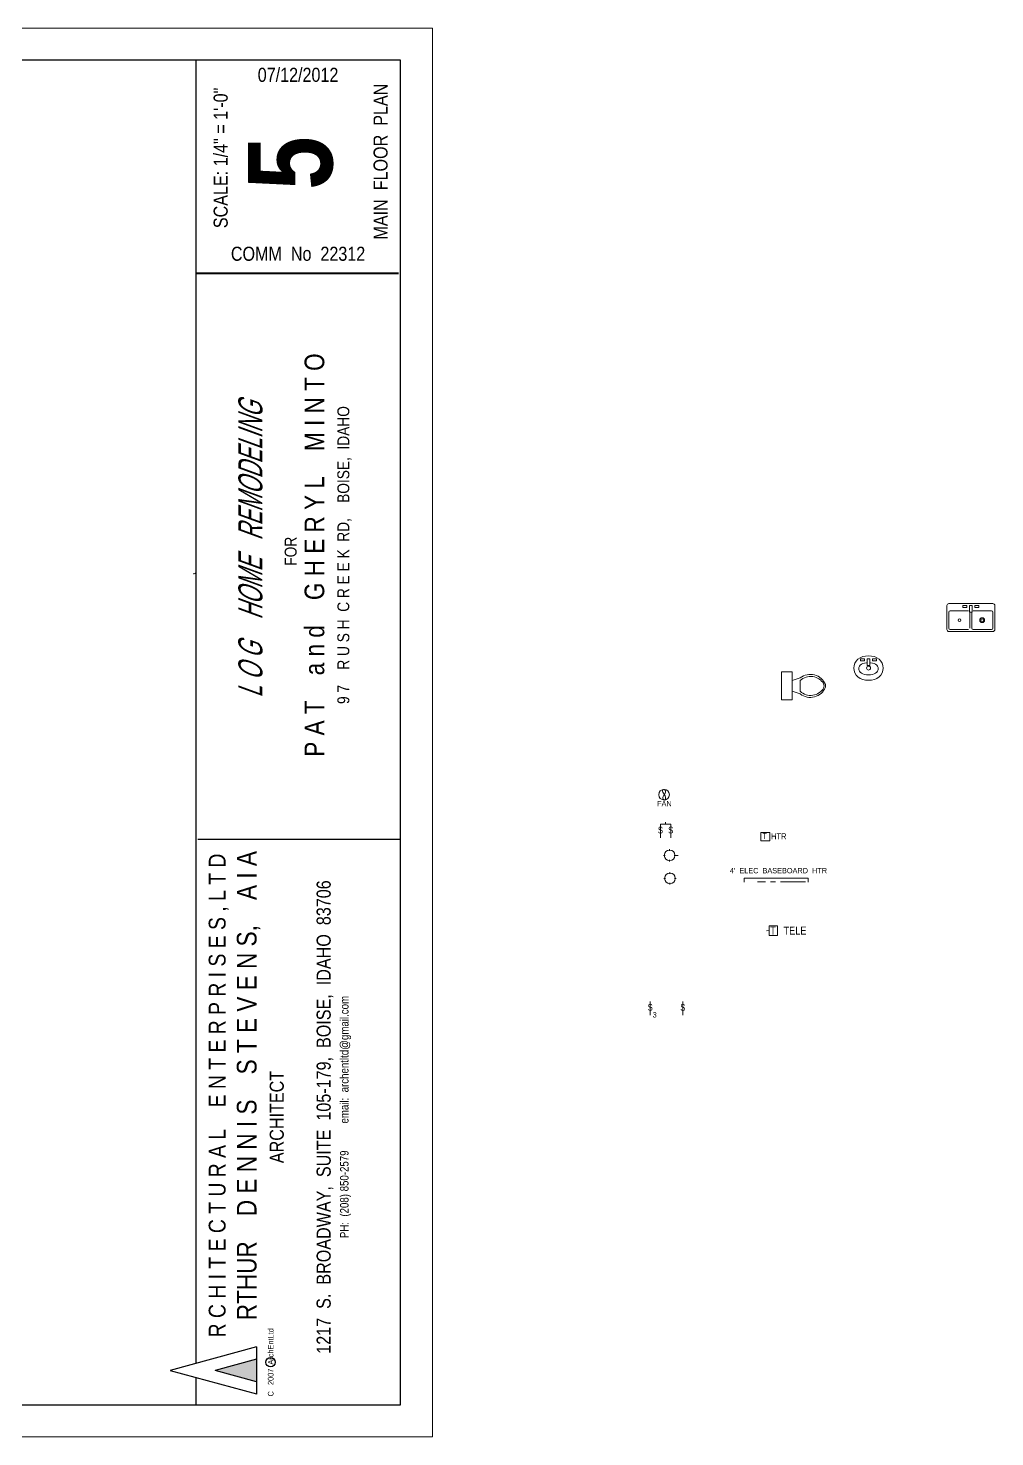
# Model space of a CAD drawing. Header units: inches. Extents: x -298 to 15350, y -6 to 2753.
# Drawn here: x 5386 to 6111, y 959 to 2015 of the extents above; entities that cross this region are included whole.
import ezdxf

# ---------------------------------------------------------------- set-up
doc = ezdxf.new("R2010")
doc.units = ezdxf.units.IN
doc.header["$MEASUREMENT"] = 0
for name, pattern in [('CENTER', [2, 1.25, -0.25, 0.25, -0.25]), ('DASHDOT2', [0.5, 0.25, -0.125, 0, -0.125]), ('HIDDEN', [0.375, 0.25, -0.125])]:
    doc.linetypes.add(name, pattern=pattern)
for name, color, linetype, lineweight in [('ELEC SYMBOLS', 7, 'Continuous', 20), ('HVAC', 1, 'Continuous', 50), ('PLUMBING', 3, 'Continuous', 20), ('WALL FRAMING', 9, 'CENTER', 30)]:
    doc.layers.add(name, color=color, linetype=linetype, lineweight=lineweight)
for name, color, linetype in [('SETBACK', 1, 'DASHDOT2'), ('TEXT80', 9, 'Continuous'), ('TITLE BLOCK', 7, 'Continuous'), ('TITLE_BLOCK', 250, 'Continuous')]:
    doc.layers.add(name, color=color, linetype=linetype)
doc.styles.add('ARCH ENT', font='technical.ttf', dxfattribs={"height": 2})
doc.styles.add('ARCHENT', font='technical.ttf', dxfattribs={"height": 6})
doc.styles.add('EXIST', font='romans.shx', dxfattribs={"width": 0.75, "oblique": 20, "height": 12})

msp = doc.modelspace()

# ---------------------------------------------------------------- hatches: boundary and pattern name
at = {"layer": 'TITLE_BLOCK', "linetype": 'Continuous', "ltscale": 0.5}
msp.add_hatch(color=1, dxfattribs=at).paths.add_polyline_path([(5556.96299, 1017.14849), (5525.80735, 1008.68835), (5556.96299, 1000.22822)])

# ---------------------------------------------------------------- linework, layer by layer
at = {"layer": 'ELEC SYMBOLS', "color": 6, "linetype": 'Continuous', "lineweight": 20, "ltscale": 150}
for p, q in [((5859.81844, 1418.17109), (5859.81844, 1407.96151)), ((5867.53373, 1418.17109), (5867.53373, 1407.96151)), ((5867.53373, 1418.17109), (5867.53373, 1407.96151)), ((5862.4321, 1377.57182), (5863.62882, 1377.57182)), ((5867.03046, 1380.97346), (5867.03046, 1382.17018)), ((5867.03046, 1372.97346), (5867.03046, 1374.17018)), ((5870.4321, 1377.57182), (5871.62882, 1377.57182)), ((5852.15205, 1285.32391), (5852.15205, 1275.11434)), ((5876.6188, 1285.23548), (5876.6188, 1275.02591))]:
    msp.add_line(p, q, dxfattribs=at)
at = {"layer": 'ELEC SYMBOLS', "color": 6, "linetype": 'Continuous', "lineweight": 9, "ltscale": 150}
for p, q in [((5863.37783, 1394.81394), (5862.18111, 1394.81394)), ((5866.77947, 1398.21558), (5866.77947, 1399.4123)), ((5873.25876, 1394.81394), (5870.18111, 1394.81394)), ((5866.77947, 1390.21558), (5866.77947, 1391.4123))]:
    msp.add_line(p, q, dxfattribs=at)
at = {"layer": 'ELEC SYMBOLS', "color": 6, "lineweight": 20, "ltscale": 15}
for centre in [(5862.59477, 1440.25835), (5866.77947, 1394.81394), (5867.03046, 1377.57182)]:
    msp.add_circle(centre, 4, dxfattribs=at)
at = {"layer": 'ELEC SYMBOLS', "color": 6, "linetype": 'Continuous', "lineweight": 20, "ltscale": 150}
msp.add_spline([(5862.50723, 1444.25577), (5861.752, 1444.02697), (5863.71971, 1437.24773), (5863.24474, 1436.29863), (5861.95555, 1436.84098), (5863.65184, 1443.01008), (5862.83763, 1444.02697), (5862.50723, 1444.25577)], degree=3, dxfattribs=at)
at = {"layer": 'HVAC', "lineweight": 20, "ltscale": 15}
for p, q in [((5935.17692, 1411.93341), (5935.17692, 1405.68789)), ((5941.91627, 1411.93341), (5935.17692, 1411.93341)), ((5935.17692, 1405.68789), (5941.91627, 1405.68789)), ((5941.91627, 1405.68789), (5941.91627, 1411.93341)), ((5922.57384, 1374.8269), (5922.57384, 1377.8269)), ((5922.5887, 1377.8173), (5970.57384, 1377.8269)), ((5970.57384, 1374.8269), (5970.57384, 1377.8269))]:
    msp.add_line(p, q, dxfattribs=at)
at = {"layer": 'PLUMBING', "color": 3}
for p, q in [((6091.96414, 1565.10022), (6091.96414, 1577.10022)), ((6093.46414, 1577.10022), (6093.46414, 1565.10022)), ((5958.7646, 1525.832), (5964.7646, 1527.832)), ((5964.7646, 1517.832), (5964.7646, 1525.832)), ((5958.7646, 1517.832), (5964.7646, 1515.832))]:
    msp.add_line(p, q, dxfattribs=at)
for points in [[(6074.71414, 1564.10022), (6074.71414, 1582.10022)], [(6076.21414, 1583.60022), (6109.21414, 1583.60022)], [(6076.21414, 1565.10022), (6076.21414, 1577.10022)], [(6077.21414, 1578.10022), (6090.96414, 1578.10022)], [(6094.46414, 1578.10022), (6108.21414, 1578.10022)], [(6109.21414, 1577.10022), (6109.21414, 1565.10022)], [(6110.71414, 1582.10022), (6110.71414, 1564.10022)], [(6090.96414, 1564.10022), (6077.21414, 1564.10022)], [(6108.21414, 1564.10022), (6094.46414, 1564.10022)], [(6109.21414, 1562.60022), (6076.21414, 1562.60022)], [(6016.76256, 1539.26774), (6017.46592, 1539.23086), (6018.89302, 1538.99646), (6020.19512, 1538.60586), (6021.30962, 1538.05896), (6022.18462, 1537.36236), (6022.80962, 1536.54856), (6023.18462, 1535.65656), (6023.30962, 1534.72556), (6023.18462, 1533.79466), (6022.80962, 1532.90266), (6022.18462, 1532.08886), (6021.30962, 1531.39226), (6020.19512, 1530.84536), (6018.89302, 1530.45476), (6017.46592, 1530.22036), (6015.97632, 1530.14226), (6014.48672, 1530.22036), (6013.05962, 1530.45476), (6011.75762, 1530.84536), (6010.64302, 1531.39226), (6009.76802, 1532.08886), (6009.14302, 1532.90266), (6008.76802, 1533.79466), (6008.64302, 1534.72556), (6008.76802, 1535.65656), (6009.14302, 1536.54856), (6009.76802, 1537.36236), (6010.64302, 1538.05896), (6010.64302, 1538.05896)], [(6010.64302, 1538.05896), (6011.75762, 1538.60586), (6013.05962, 1538.99646), (6014.48672, 1539.23086), (6014.95455, 1539.25539)]]:
    msp.add_lwpolyline(points, dxfattribs=at)
at = {"layer": 'PLUMBING', "color": 3, "ltscale": 12}
for points in [[(6086.63038, 1580.63943), (6086.63038, 1582.13943), (6089.63038, 1582.13943), (6089.63038, 1580.63943)], [(6091.63038, 1577.13943), (6091.63038, 1582.13943), (6093.63038, 1582.13943), (6093.63038, 1577.13943)], [(6095.63038, 1580.63943), (6095.63038, 1582.13943), (6098.63038, 1582.13943), (6098.63038, 1580.63943)], [(6009.8386, 1540.65406), (6009.8386, 1542.15406), (6012.8386, 1542.15406), (6012.8386, 1540.65406)], [(6014.8386, 1537.15406), (6014.8386, 1542.15406), (6016.8386, 1542.15406), (6016.8386, 1537.15406)], [(6018.8386, 1540.65406), (6018.8386, 1542.15406), (6021.8386, 1542.15406), (6021.8386, 1540.65406)]]:
    msp.add_lwpolyline(points, close=True, dxfattribs=at)
at = {"layer": 'PLUMBING', "color": 3}
for points in [[(6007.97632, 1541.89226), (6009.64822, 1542.98606), (6011.60132, 1543.76726), (6013.74192, 1544.23606), (6015.97632, 1544.39226), (6018.21072, 1544.23606), (6020.35132, 1543.76726), (6022.30442, 1542.98606), (6023.97632, 1541.89226), (6025.28882, 1540.49906), (6026.22632, 1538.87146), (6026.78882, 1537.08756), (6026.97632, 1535.22556), (6026.78882, 1533.36366), (6026.22632, 1531.57976), (6025.28882, 1529.95216), (6023.97632, 1528.55896), (6022.30442, 1527.46516), (6020.35132, 1526.68396), (6018.21072, 1526.21516), (6015.97632, 1526.05896), (6013.74192, 1526.21516), (6011.60132, 1526.68396), (6009.64822, 1527.46516), (6007.97632, 1528.55896), (6006.66382, 1529.95216), (6005.72632, 1531.57976), (6005.16382, 1533.36366), (6004.97632, 1535.22556), (6005.16382, 1537.08756), (6005.72632, 1538.87146), (6006.66382, 1540.49906), (6007.97632, 1541.89226)], [(5958.7646, 1511.332), (5950.7646, 1511.332), (5950.7646, 1532.332), (5958.7646, 1532.332)]]:
    msp.add_lwpolyline(points, close=True, dxfattribs=at)
for centre, radius in [((6084.21414, 1571.10022), 1), ((6101.21414, 1571.10022), 1), ((6015.97632, 1535.22556), 1.5)]:
    msp.add_circle(centre, radius, dxfattribs=at)
at = {"layer": 'PLUMBING', "linetype": 'Continuous', "ltscale": 0.5}
msp.add_circle((6101.21414, 1571.10022), 1.82455, dxfattribs=at)
at = {"layer": 'PLUMBING', "color": 3}
for centre, radius, start, end in [((6076.21414, 1582.10022), 1.5, 90, 180), ((6077.21414, 1577.10022), 1, 90, 180), ((6108.21414, 1577.10022), 1, 0, 90), ((6109.21414, 1582.10022), 1.5, 0, 90), ((6076.21414, 1564.10022), 1.5, 180, 270), ((6077.21414, 1565.10022), 1, 180, 270), ((6094.46414, 1565.10022), 1, 180, 270), ((6108.21414, 1565.10022), 1, 270, 0), ((6109.21414, 1564.10022), 1.5, 270, 0), ((5972.58201, 1517.63205), 11.32918, 31.05317606, 133.63227456), ((5972.34509, 1518.31244), 12.16902, 22.02856532, 128.53089032), ((5972.34507, 1525.3515), 12.16903, 231.46929363, 337.97156673), ((5978.64106, 1521.83198), 4, 335.73182595, 24.26817526), ((5979.76457, 1521.83198), 4, 344.86052923, 15.13947168), ((5972.58198, 1526.03189), 11.32919, 226.36790783, 328.94699342)]:
    msp.add_arc(centre, radius, start, end, dxfattribs=at)
at = {"layer": 'SETBACK'}
msp.add_line((5511.64323, 1606.26692), (5509.66808, 1605.78298), dxfattribs=at)
at = {"layer": 'TITLE BLOCK', "color": 7, "linetype": 'Continuous', "lineweight": 0, "ltscale": 0.5}
for p, q in [((5688.76512, 2014.90578), (4056.79621, 2014.90578)), ((5688.76512, 2014.90578), (5688.76512, 958.90995)), ((4056.79621, 958.90995), (5688.76512, 958.90995))]:
    msp.add_line(p, q, dxfattribs=at)
at = {"layer": 'TITLE BLOCK', "color": 7, "linetype": 'Continuous', "lineweight": 30, "ltscale": 0.5}
for p, q in [((5664.76512, 1990.90578), (4104.79621, 1990.90578)), ((5511.64323, 1014.02256), (5511.64323, 1990.90578)), ((5664.76512, 982.90995), (5664.76512, 1990.90578)), ((5512.82985, 1407.05066), (5664.76512, 1407.05066)), ((5556.96299, 1026.32887), (5491.99927, 1008.68835)), ((5556.96299, 1026.32887), (5556.96299, 991.04783)), ((5556.96299, 1026.26593), (5556.96299, 990.9849)), ((5556.96299, 1017.08555), (5525.80735, 1008.62541)), ((5556.96299, 1017.08555), (5525.80735, 1008.62541)), ((5511.64323, 982.90995), (5511.64323, 1003.35415)), ((5556.96299, 1000.16528), (5525.80735, 1008.62541)), ((5556.96299, 1000.16528), (5525.80735, 1008.62541)), ((4104.79621, 982.90995), (5664.76512, 982.90995)), ((5511.64323, 982.90995), (5664.76512, 982.90995))]:
    msp.add_line(p, q, dxfattribs=at)
at = {"layer": 'TITLE BLOCK', "color": 7, "linetype": 'Continuous', "lineweight": 30, "ltscale": 0.0625}
msp.add_line((5491.99927, 1008.68835), (5556.96299, 991.04783), dxfattribs=at)
at = {"layer": 'TITLE BLOCK', "color": 7, "linetype": 'Continuous', "lineweight": 30, "ltscale": 0.5, "const_width": 1.58266}
msp.add_lwpolyline([(5511.64323, 1831.19136), (5663.57851, 1831.19136)], dxfattribs=at)
at = {"layer": 'TITLE BLOCK', "color": 7, "linetype": 'Continuous'}
msp.add_circle((5567.39157, 1014.80727), 3.49818, dxfattribs=at)
at = {"layer": 'WALL FRAMING', "color": 6, "linetype": 'Continuous', "lineweight": 9, "ltscale": 150}
for p, q in [((5859.81844, 1418.17109), (5867.53373, 1418.17109)), ((5863.67608, 1418.17109), (5863.67608, 1419.60075))]:
    msp.add_line(p, q, dxfattribs=at)
at = {"layer": 'WALL FRAMING', "lineweight": 9, "ltscale": 15}
msp.add_line((5968.60746, 1374.85785), (5932.60746, 1374.85785), dxfattribs=at)
at = {"layer": 'WALL FRAMING', "color": 7, "linetype": 'Continuous', "lineweight": 9, "ltscale": 150}
for p, q in [((5947.72946, 1342.04565), (5941.41227, 1342.00413)), ((5941.41227, 1342.00413), (5941.41227, 1334.77894)), ((5947.72946, 1334.77894), (5947.72946, 1342.04565)), ((5941.41227, 1338.39153), (5939.3968, 1338.32337)), ((5941.41227, 1334.77894), (5947.72946, 1334.77894))]:
    msp.add_line(p, q, dxfattribs=at)

# ---------------------------------------------------------------- texts
at = {"layer": 'TEXT80', "attachment_point": 5, "rotation": 0.03277054, "style": 'ARCHENT'}
for s, insert, char_height, width in [('{\\C7;FAN}', (5862.83949, 1433.56446), 4, 360.0625), ('{\\C7;T}', (5938.03022, 1409.3537), 4.5, 270.046875), ('{\\C7;HTR}', (5948.60333, 1409.10817), 4.5, 270.046875), ('{\\C7;T}', (5944.27029, 1338.44642), 6, 360.0625), ('{\\C7;TELE}', (5960.83401, 1338.39132), 6, 360.0625)]:
    msp.add_mtext(s, dxfattribs=dict(at, insert=insert, char_height=char_height, width=width))
at = {"layer": 'TEXT80', "color": 6, "width": 360.0625, "attachment_point": 5, "rotation": 0.03277054, "style": 'ARCHENT'}
for s, insert, char_height in [('{\\C7; }S', (5859.0728, 1413.72916), 5), ('{\\C7; }S', (5866.7881, 1413.72916), 5), ('{\\C7; }S', (5851.40642, 1280.88199), 5), ('{\\C7; }S', (5875.87317, 1280.79356), 5), ('3', (5855.52389, 1275.25593), 4)]:
    msp.add_mtext(s, dxfattribs=dict(at, insert=insert, char_height=char_height))
at = {"layer": 'TEXT80', "color": 1, "insert": (5948.38008, 1383.32277), "char_height": 4, "width": 360.0625, "attachment_point": 5, "rotation": 0.03277054, "style": 'ARCHENT'}
msp.add_mtext("{\\C7;4'  ELEC  BASEBOARD  HTR}", dxfattribs=at)
at = {"layer": 'TITLE BLOCK', "color": 7, "linetype": 'Continuous', "lineweight": 30, "ltscale": 0.5, "char_height": 10.5510608, "attachment_point": 5, "style": 'ARCH ENT'}
for s, insert in [('\\A1;07/12/2012', (5588.01736, 1979.86868)), ('COMM  No  22312', (5588.01736, 1845.71542))]:
    msp.add_mtext(s, dxfattribs=dict(at, insert=insert))
at = {"layer": 'TITLE BLOCK', "color": 7, "linetype": 'Continuous', "lineweight": 30, "ltscale": 0.5, "rotation": 90, "style": 'ARCH ENT'}
for s, insert, char_height, attachment_point in [('SCALE: 1/4" = 1\'-0"  ', (5530.03181, 1917.62638), 10.5510608, 5), ('MAIN  FLOOR  PLAN', (5649.99129, 1914.86178), 10.5510608, 5), ('{\\fTechnical|b1|i0|c0|p34;5}', (5550.46875, 1913.75829), 63.3063648, 2), ('\\P{\\H0.3769x;  FOR\\P\\H1.644x;P A T    a n d    G H E R Y L    M I N T O\\P\\H0.6083x;9 7    R U S H  C R E E K  RD,    BOISE,  IDAHO}', (5583.2189, 1619.93064), 23.8022304, 5), ('        R C H I T E C T U R A L    E N T E R P R I S E S , L T D\\P{\\H1.167x;          RTHUR    D E N N I S    S T E V E N S,    A I A\\P\\H0.7145x;ARCHITECT\\P\\P1217  S.  BROADWAY,  SUITE  105-179,  BOISE,  IDAHO  83706\\P\\H0.5999x;PH:  (208) 850-2579          email:  archentltd@gmail.com}', (5521.00409, 1198.64428), 12.661273, 2)]:
    msp.add_mtext(s, dxfattribs=dict(at, insert=insert, char_height=char_height, attachment_point=attachment_point))
at = {"layer": 'TITLE BLOCK', "color": 7, "linetype": 'Continuous', "lineweight": 9, "ltscale": 50, "insert": (5543.27575, 1623.84673), "char_height": 18, "width": 403, "attachment_point": 2, "rotation": 90, "style": 'EXIST'}
msp.add_mtext('{\\fTechnical|b0|i0|c0|p34;L O G    HOME   REMODELING}', dxfattribs=at)
at = {"layer": 'TITLE BLOCK', "color": 7, "linetype": 'HIDDEN', "insert": (5565.38631, 989.20954), "char_height": 4.1965886, "width": 59, "attachment_point": 1, "rotation": 90, "style": 'ARCHENT'}
msp.add_mtext('C   2007  ArchEntLtd', dxfattribs=at)

doc.saveas('drawing.dxf')
